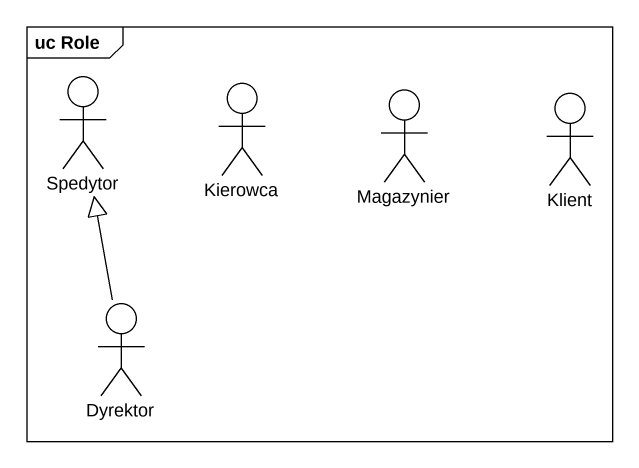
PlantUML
@startuml
mainframe uc Role
actor Spedytor
actor Kierowca
actor Magazynier
actor Klient
actor Dyrektor
Dyrektor -up-|> Spedytor
@enduml
